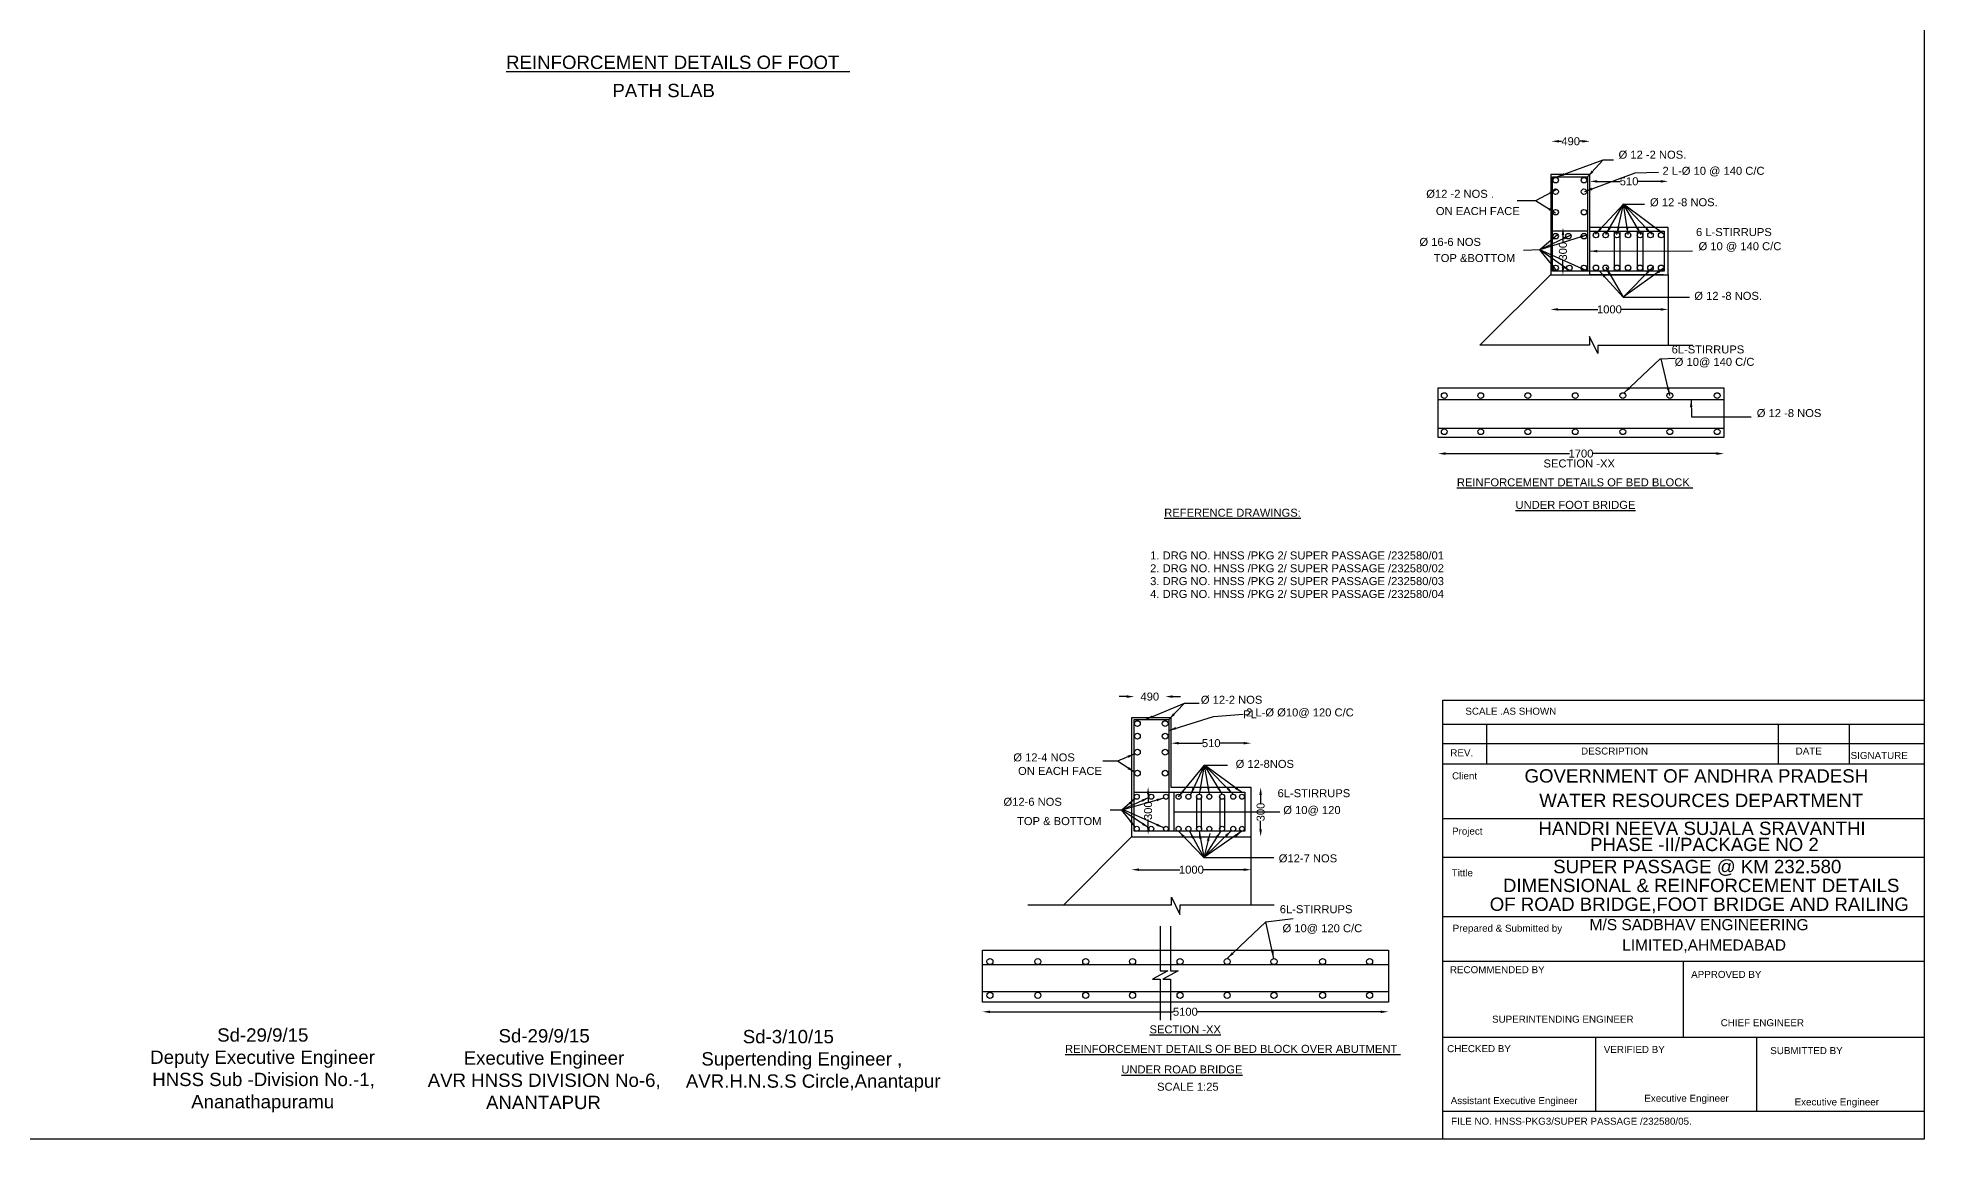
# Model space of a CAD drawing. Header units: millimetres. Extents: x 1695847 to 1734077, y 45592544 to 45618440.
# Drawn here: x 1712857 to 1734077, y 45592544 to 45604942 of the extents above; entities that cross this region are included whole.
import ezdxf

# ---------------------------------------------------------------- set-up
doc = ezdxf.new("R2010")
doc.units = ezdxf.units.MM
doc.header["$MEASUREMENT"] = 0
for name, color, linetype in [('DIMENSION', 7, 'Continuous'), ('DIMENSIONS', 7, 'Continuous'), ('DRAWING', 2, 'Continuous'), ('TEXT', 7, 'Continuous')]:
    doc.layers.add(name, color=color, linetype=linetype)
doc.styles.get("Standard").update_dxf_attribs({"font": 'arial.ttf', "height": 90})
doc.dimstyles.get("Standard").update_dxf_attribs({"dimtxt": 100, "dimasz": 85, "dimexe": 0.18, "dimexo": 0.0625, "dimgap": 0.09, "dimtad": 0, "dimdec": 0, "dimzin": 0, "dimdsep": 46, "dimtxsty": 'Standard', "dimcen": 0.09, "dimse1": 1, "dimse2": 1, "dimadec": 0, "dimazin": 0, "dimtfac": 1, "dimtdec": 0, "dimtofl": 0, "dimtmove": 0, "dimatfit": 3, "dimfxl": 0, "dimtolj": 1, "dimtzin": 0, "dimarcsym": 0})

# ---------------------------------------------------------------- blocks, each defined once
blk = doc.blocks.new('*D54')
at = {"layer": 'Defpoints', "color": 0, "transparency": 16777216}
for p in [(1728609, 45600442), (1731824, 45600442), (1731824, 45600261)]:
    blk.add_point(p, dxfattribs=at)
at = {"layer": 'DIMENSIONS', "color": 0, "lineweight": -2, "transparency": 16777216}
for p, q in [((1728694, 45600261), (1730086, 45600261)), ((1731739, 45600261), (1730346, 45600261))]:
    blk.add_line(p, q, dxfattribs=at)
at = {"layer": 'DIMENSIONS', "color": 0, "transparency": 16777216}
for points in [[(1728694, 45600276), (1728694, 45600247), (1728609, 45600261)], [(1731739, 45600276), (1731739, 45600247), (1731824, 45600261)]]:
    blk.add_solid(points, dxfattribs=at)
at = {"layer": 'DIMENSIONS', "color": 0, "transparency": 16777216, "insert": (1730216, 45600261), "char_height": 90, "attachment_point": 5}
blk.add_mtext('\\A1;1700', dxfattribs=at)
blk = doc.blocks.new('*D55')
at = {"layer": 'Defpoints', "color": 0, "transparency": 16777216}
for p in [(1729874, 45601884), (1729874, 45601876), (1731198, 45601876)]:
    blk.add_point(p, dxfattribs=at)
at = {"layer": 'DIMENSIONS', "color": 0, "lineweight": -2, "transparency": 16777216}
for p, q in [((1729959, 45601884), (1730406, 45601884)), ((1731113, 45601884), (1730666, 45601884))]:
    blk.add_line(p, q, dxfattribs=at)
at = {"layer": 'DIMENSIONS', "color": 0, "transparency": 16777216}
for points in [[(1729959, 45601898), (1729959, 45601870), (1729874, 45601884)], [(1731113, 45601898), (1731113, 45601870), (1731198, 45601884)]]:
    blk.add_solid(points, dxfattribs=at)
at = {"layer": 'DIMENSIONS', "color": 0, "transparency": 16777216, "insert": (1730536, 45601884), "char_height": 90, "attachment_point": 5}
blk.add_mtext('\\A1;1000', dxfattribs=at)
blk = doc.blocks.new('*D56')
at = {"layer": 'Defpoints', "color": 0, "transparency": 16777216}
for p in [(1730316, 45602805), (1730013, 45602273), (1730314, 45602273)]:
    blk.add_point(p, dxfattribs=at)
at = {"layer": 'DIMENSIONS', "color": 0, "lineweight": -2, "transparency": 16777216}
for p, q in [((1730013, 45602720), (1730013, 45602638)), ((1730013, 45602358), (1730013, 45602440))]:
    blk.add_line(p, q, dxfattribs=at)
at = {"layer": 'DIMENSIONS', "color": 0, "transparency": 16777216}
for points in [[(1729999, 45602720), (1730028, 45602720), (1730013, 45602805)], [(1729999, 45602358), (1730028, 45602358), (1730013, 45602273)]]:
    blk.add_solid(points, dxfattribs=at)
at = {"layer": 'DIMENSIONS', "color": 0, "transparency": 16777216, "insert": (1730013, 45602539), "char_height": 90, "attachment_point": 5, "rotation": 90}
blk.add_mtext('\\A1;300', dxfattribs=at)
blk = doc.blocks.new('*D57')
at = {"layer": 'Defpoints', "color": 0, "transparency": 16777216}
for p in [(1729883, 45603776), (1729883, 45603401), (1730316, 45603401)]:
    blk.add_point(p, dxfattribs=at)
at = {"layer": 'DIMENSIONS', "color": 0, "lineweight": -2, "transparency": 16777216}
for p, q in [((1729968, 45603776), (1729998, 45603776)), ((1730231, 45603776), (1730201, 45603776))]:
    blk.add_line(p, q, dxfattribs=at)
at = {"layer": 'DIMENSIONS', "color": 0, "transparency": 16777216}
for points in [[(1729968, 45603790), (1729968, 45603762), (1729883, 45603776)], [(1730231, 45603790), (1730231, 45603762), (1730316, 45603776)]]:
    blk.add_solid(points, dxfattribs=at)
at = {"layer": 'DIMENSIONS', "color": 0, "transparency": 16777216, "insert": (1730100, 45603776), "char_height": 90, "attachment_point": 5}
blk.add_mtext('\\A1;490', dxfattribs=at)
blk = doc.blocks.new('*D58')
at = {"layer": 'Defpoints', "color": 0, "transparency": 16777216}
for p in [(1731198, 45603325), (1730316, 45602805), (1731198, 45602805)]:
    blk.add_point(p, dxfattribs=at)
at = {"layer": 'DIMENSIONS', "color": 0, "lineweight": -2, "transparency": 16777216}
for p, q in [((1730401, 45603325), (1730657, 45603325)), ((1731113, 45603325), (1730856, 45603325))]:
    blk.add_line(p, q, dxfattribs=at)
at = {"layer": 'DIMENSIONS', "color": 0, "transparency": 16777216}
for points in [[(1730401, 45603339), (1730401, 45603311), (1730316, 45603325)], [(1731113, 45603339), (1731113, 45603311), (1731198, 45603325)]]:
    blk.add_solid(points, dxfattribs=at)
at = {"layer": 'DIMENSIONS', "color": 0, "transparency": 16777216, "insert": (1730757, 45603325), "char_height": 90, "attachment_point": 5}
blk.add_mtext('\\A1;510', dxfattribs=at)
blk = doc.blocks.new('*D124')
at = {"layer": 'Defpoints', "color": 0, "transparency": 16777216}
for p in [(1725540, 45597526), (1725192, 45597269), (1725540, 45597255)]:
    blk.add_point(p, dxfattribs=at)
at = {"layer": 'DIMENSIONS', "color": 0, "lineweight": -2, "transparency": 16777216}
for p, q in [((1725107, 45597526), (1725022, 45597526)), ((1725625, 45597526), (1725710, 45597526))]:
    blk.add_line(p, q, dxfattribs=at)
at = {"layer": 'DIMENSIONS', "color": 0, "transparency": 16777216}
for points in [[(1725107, 45597541), (1725107, 45597512), (1725192, 45597526)], [(1725625, 45597541), (1725625, 45597512), (1725540, 45597526)]]:
    blk.add_solid(points, dxfattribs=at)
at = {"layer": 'DIMENSIONS', "color": 0, "transparency": 16777216, "insert": (1725366, 45597526), "char_height": 90, "attachment_point": 5}
blk.add_mtext('\\A1;490', dxfattribs=at)
blk = doc.blocks.new('*D125')
at = {"layer": 'Defpoints', "color": 0, "transparency": 16777216}
for p in [(1726507, 45597002), (1725607, 45596504), (1726507, 45596504)]:
    blk.add_point(p, dxfattribs=at)
at = {"layer": 'DIMENSIONS', "color": 0, "lineweight": -2, "transparency": 16777216}
for p, q in [((1725692, 45597002), (1725957, 45597002)), ((1726422, 45597002), (1726156, 45597002))]:
    blk.add_line(p, q, dxfattribs=at)
at = {"layer": 'DIMENSIONS', "color": 0, "transparency": 16777216}
for points in [[(1725692, 45597016), (1725692, 45596988), (1725607, 45597002)], [(1726422, 45597016), (1726422, 45596988), (1726507, 45597002)]]:
    blk.add_solid(points, dxfattribs=at)
at = {"layer": 'DIMENSIONS', "color": 0, "transparency": 16777216, "insert": (1726057, 45597002), "char_height": 90, "attachment_point": 5}
blk.add_mtext('\\A1;510', dxfattribs=at)
blk = doc.blocks.new('*D126')
at = {"layer": 'Defpoints', "color": 0, "transparency": 16777216}
for p in [(1726507, 45596504), (1726507, 45595949), (1726613, 45595949)]:
    blk.add_point(p, dxfattribs=at)
at = {"layer": 'DIMENSIONS', "color": 0, "lineweight": -2, "transparency": 16777216}
for p, q in [((1726613, 45596419), (1726613, 45596326)), ((1726613, 45596034), (1726613, 45596127))]:
    blk.add_line(p, q, dxfattribs=at)
at = {"layer": 'DIMENSIONS', "color": 0, "transparency": 16777216}
for points in [[(1726598, 45596419), (1726627, 45596419), (1726613, 45596504)], [(1726598, 45596034), (1726627, 45596034), (1726613, 45595949)]]:
    blk.add_solid(points, dxfattribs=at)
at = {"layer": 'DIMENSIONS', "color": 0, "transparency": 16777216, "insert": (1726613, 45596227), "char_height": 90, "attachment_point": 5, "rotation": 90}
blk.add_mtext('\\A1;300', dxfattribs=at)
blk = doc.blocks.new('*D127')
at = {"layer": 'Defpoints', "color": 0, "transparency": 16777216}
for p in [(1725161, 45595949), (1726507, 45595949), (1726507, 45595578)]:
    blk.add_point(p, dxfattribs=at)
at = {"layer": 'DIMENSIONS', "color": 0, "lineweight": -2, "transparency": 16777216}
for p, q in [((1725246, 45595578), (1725704, 45595578)), ((1726422, 45595578), (1725964, 45595578))]:
    blk.add_line(p, q, dxfattribs=at)
at = {"layer": 'DIMENSIONS', "color": 0, "transparency": 16777216}
for points in [[(1725246, 45595593), (1725246, 45595564), (1725161, 45595578)], [(1726422, 45595593), (1726422, 45595564), (1726507, 45595578)]]:
    blk.add_solid(points, dxfattribs=at)
at = {"layer": 'DIMENSIONS', "color": 0, "transparency": 16777216, "insert": (1725834, 45595578), "char_height": 90, "attachment_point": 5}
blk.add_mtext('\\A1;1000', dxfattribs=at)
blk = doc.blocks.new('*D128')
at = {"layer": 'Defpoints', "color": 0, "transparency": 16777216}
for p in [(1723484, 45594089), (1728049, 45594089), (1728049, 45593979)]:
    blk.add_point(p, dxfattribs=at)
at = {"layer": 'DIMENSIONS', "color": 0, "lineweight": -2, "transparency": 16777216}
for p, q in [((1723569, 45593979), (1725632, 45593979)), ((1727964, 45593979), (1725901, 45593979))]:
    blk.add_line(p, q, dxfattribs=at)
at = {"layer": 'DIMENSIONS', "color": 0, "transparency": 16777216}
for points in [[(1723569, 45593993), (1723569, 45593965), (1723484, 45593979)], [(1727964, 45593993), (1727964, 45593965), (1728049, 45593979)]]:
    blk.add_solid(points, dxfattribs=at)
at = {"layer": 'DIMENSIONS', "color": 0, "transparency": 16777216, "insert": (1725766, 45593979), "char_height": 90, "attachment_point": 5}
blk.add_mtext('\\A1;5100', dxfattribs=at)
blk = doc.blocks.new('*D129')
at = {"layer": 'Defpoints', "color": 0, "transparency": 16777216}
for p in [(1725334, 45596510), (1725334, 45595974), (1725347, 45595974)]:
    blk.add_point(p, dxfattribs=at)
at = {"layer": 'DIMENSIONS', "color": 0, "lineweight": -2, "transparency": 16777216}
for p, q in [((1725347, 45596425), (1725347, 45596341)), ((1725347, 45596059), (1725347, 45596142))]:
    blk.add_line(p, q, dxfattribs=at)
at = {"layer": 'DIMENSIONS', "color": 0, "transparency": 16777216}
for points in [[(1725333, 45596425), (1725361, 45596425), (1725347, 45596510)], [(1725333, 45596059), (1725361, 45596059), (1725347, 45595974)]]:
    blk.add_solid(points, dxfattribs=at)
at = {"layer": 'DIMENSIONS', "color": 0, "transparency": 16777216, "insert": (1725347, 45596242), "char_height": 90, "attachment_point": 5, "rotation": 90}
blk.add_mtext('\\A1;300', dxfattribs=at)

msp = doc.modelspace()

# ---------------------------------------------------------------- linework, layer by layer
at = {"layer": 'DIMENSION', "color": 0}
msp.add_lwpolyline([(1734077.4, 45592544.1), (1728663.6, 45592544.1), (1728663.6, 45597485.5), (1734077.4, 45597485.5)], close=True, dxfattribs=at)
for points in [[(1734077.4, 45597211.8), (1728663.6, 45597211.8)], [(1729152.8, 45597211.8), (1729152.8, 45596767.7)], [(1732433.3, 45597211.8), (1732433.3, 45596767.7)], [(1733233.1, 45597211.8), (1733233.1, 45596767.7)], [(1734077.4, 45596995.5), (1728663.6, 45596995.5)], [(1734077.4, 45596767.7), (1728663.6, 45596767.7)], [(1734077.4, 45596151.7), (1728663.6, 45596151.7)], [(1734077.4, 45595715.4), (1728663.6, 45595715.4)], [(1734077.4, 45595047.4), (1728663.6, 45595047.4)], [(1734077.4, 45594546.8), (1728663.6, 45594546.8)], [(1731370.5, 45593689.6), (1731370.5, 45594546.8)], [(1734077.4, 45593689.6), (1728663.6, 45593689.6)], [(1730384.1, 45592856.8), (1730384.1, 45593689.6)], [(1732194.5, 45592856.8), (1732194.5, 45593689.6)], [(1734077.4, 45592856.8), (1728663.6, 45592856.8)]]:
    msp.add_lwpolyline(points, dxfattribs=at)
at = {"layer": 'DIMENSIONS'}
for points in [[(1734077.4, 45592544.1), (1695846.7, 45592544.1), (1695846.7, 45618439.9), (1734077.4, 45618439.9)], [(1726434.1, 45596010.4), (1725191.9, 45596010.4), (1725191.9, 45596449.7), (1726434.1, 45596449.7)], [(1723483.7, 45594673.4), (1728049.3, 45594673.4), (1728049.3, 45594089.1), (1723483.7, 45594089.1)]]:
    msp.add_lwpolyline(points, close=True, dxfattribs=at)
for points in [[(1730589.1, 45602764.3), (1730589.1, 45602313.9)], [(1730652.5, 45602764.3), (1730652.5, 45602313.9)], [(1730848.3, 45602764.3), (1730848.3, 45602313.9)], [(1730911.8, 45602764.3), (1730911.8, 45602313.9)], [(1726506.9, 45595183.1), (1726506.9, 45596504), (1725606.6, 45596504), (1725606.6, 45597286), (1725160.9, 45597286), (1725160.9, 45595949.5), (1724400.8, 45595183.1)], [(1725191.9, 45596449.7), (1725191.9, 45597269.2), (1725579.1, 45597269.2), (1725579.1, 45596449.7), (1725579.1, 45596010.4)], [(1725641.2, 45596010.4), (1725641.2, 45596449.7)], [(1725892.4, 45596399.5), (1725892.4, 45596038.5)], [(1725948.6, 45596038.5), (1725948.2, 45596394.9)], [(1726152.9, 45596399.5), (1726152.9, 45596038.5)], [(1726209.1, 45596038.5), (1726208.8, 45596394.9)], [(1725641.2, 45596230), (1726829.2, 45596230)], [(1725160.9, 45595949.5), (1726506.9, 45595949.5)], [(1723992.8, 45595183.1), (1725611.2, 45595183.1), (1725611.2, 45595269.7), (1725705.1, 45595075.7), (1725705.9, 45595183.1), (1726764.1, 45595183.1)], [(1725481.7, 45594942), (1725481.7, 45594440.9), (1725567.8, 45594440.9), (1725398.1, 45594347.7), (1725481.7, 45594347.7), (1725481.7, 45593883.5)], [(1725597.5, 45594942), (1725597.5, 45594440.9), (1725683.5, 45594440.9), (1725513.9, 45594347.7), (1725597.5, 45594347.7), (1725597.5, 45593883.5)], [(1723483.7, 45594511.8), (1728049.3, 45594511.8)], [(1728049.3, 45594204.7), (1723483.7, 45594204.7)]]:
    msp.add_lwpolyline(points, dxfattribs=at)
for centre, radius in [((1729931, 45603337.9), 30.6), ((1730249.5, 45603337.9), 30.6), ((1729931, 45603209.1), 30.6), ((1730249.5, 45603209.1), 30.6), ((1729931, 45602977.6), 30.6), ((1730249.5, 45602977.6), 30.6), ((1729931, 45602708.3), 30.6), ((1730073.3, 45602708.3), 30.6), ((1730249.5, 45602708.3), 30.6), ((1730384.3, 45602719.7), 30.6), ((1730493.3, 45602719.7), 30.6), ((1730620.8, 45602719.7), 30.6), ((1730746, 45602719.7), 30.6), ((1730880, 45602719.7), 30.6), ((1730998, 45602719.7), 30.6), ((1731117.9, 45602719.7), 30.6), ((1729931, 45602350.9), 30.6), ((1730086.5, 45602350.9), 30.6), ((1730249.5, 45602350.9), 30.6), ((1730384.3, 45602352.7), 30.6), ((1730493.3, 45602352.7), 30.6), ((1730620.8, 45602352.7), 30.6), ((1730746, 45602352.7), 30.6), ((1730880, 45602352.7), 30.6), ((1730998, 45602352.7), 30.6), ((1731117.9, 45602352.7), 30.6), ((1725226.2, 45597222.8), 32.6), ((1725539, 45597222.8), 32.6), ((1725226.2, 45597080.8), 32.6), ((1725539, 45597080.8), 32.6), ((1725226.2, 45596900.3), 32.6), ((1725539, 45596900.3), 32.6), ((1725226.2, 45596664.6), 32.6), ((1725539, 45596664.6), 32.6), ((1725219.7, 45596399.5), 28.1), ((1725382.9, 45596399.5), 28.1), ((1725548.5, 45596399.5), 28.1), ((1725690.1, 45596399.5), 28.1), ((1725800.5, 45596399.5), 28.1), ((1725920.5, 45596399.5), 28.1), ((1726035.7, 45596399.5), 28.1), ((1726179.7, 45596399.5), 28.1), ((1726304.5, 45596399.5), 28.1), ((1726402.9, 45596399.5), 28.1), ((1725219.7, 45596038.5), 28.1), ((1725382.9, 45596038.5), 28.1), ((1725548.5, 45596038.5), 28.1), ((1725690.1, 45596038.5), 28.1), ((1725800.5, 45596038.5), 28.1), ((1725920.5, 45596038.5), 28.1), ((1726035.7, 45596038.5), 28.1), ((1726179.7, 45596038.5), 28.1), ((1726304.5, 45596038.5), 28.1), ((1726402.9, 45596038.5), 28.1), ((1723567.4, 45594544.9), 34.4), ((1724106.6, 45594544.9), 34.4), ((1724645.8, 45594544.9), 34.4), ((1725171.6, 45594544.9), 34.4), ((1725707, 45594544.9), 34.4), ((1726236.3, 45594544.9), 34.4), ((1726762.5, 45594544.9), 34.4), ((1727308.9, 45594544.9), 34.4), ((1727838.1, 45594544.9), 34.4), ((1723567.4, 45594164.7), 34.4), ((1724106.6, 45594164.7), 34.4), ((1724645.8, 45594164.7), 34.4), ((1725171.6, 45594164.7), 34.4), ((1725707, 45594164.7), 34.4), ((1726236.3, 45594164.7), 34.4), ((1726762.5, 45594164.7), 34.4), ((1727308.9, 45594164.7), 34.4), ((1727838.1, 45594164.7), 34.4)]:
    msp.add_circle(centre, radius, dxfattribs=at)
at = {"layer": 'DRAWING'}
for points in [[(1731197.9, 45602273.2), (1731197.9, 45602804.9), (1730315.7, 45602804.9), (1730315.7, 45603401), (1729883.3, 45603401), (1729876.2, 45603401), (1729876.2, 45602273.2)], [(1730315.6, 45602764.3), (1731151.6, 45602764.3), (1731151.6, 45602313.9), (1729895.4, 45602313.9), (1729895.4, 45603374.9), (1730289.3, 45603374.9), (1730289.3, 45602313.9)], [(1729876.2, 45602273.2), (1731142.8, 45602273.2), (1730314.4, 45602273.2), (1730315.7, 45602804.9)], [(1730289.3, 45602764.3), (1729895.4, 45602764.3)], [(1731472.4, 45601479.4), (1730404.5, 45601479.4), (1730404.5, 45601388.6), (1730311, 45601578.6), (1730311, 45601479.9), (1729077.5, 45601479.9), (1729871.3, 45602273.2), (1731197.9, 45602273.2), (1731197.9, 45601479.4)], [(1728608.9, 45600871), (1731823.7, 45600871)], [(1728608.9, 45600547.3), (1731823.7, 45600547.3)]]:
    msp.add_lwpolyline(points, dxfattribs=at)
msp.add_lwpolyline([(1728608.9, 45601001.8), (1731823.7, 45601001.8), (1731823.7, 45600442.2), (1728608.9, 45600442.2)], close=True, dxfattribs=at)
for centre in [(1728678.3, 45600914.2), (1729088.7, 45600914.2), (1729618.1, 45600914.2), (1730151.8, 45600914.2), (1730686.8, 45600914.2), (1731215.2, 45600914.2), (1731748.2, 45600914.2), (1728678.3, 45600507.3), (1729088.7, 45600507.3), (1729618.1, 45600507.3), (1730151.8, 45600507.3), (1730686.8, 45600507.3), (1731215.2, 45600507.3), (1731748.2, 45600507.3)]:
    msp.add_circle(centre, 32.6, dxfattribs=at)

# ---------------------------------------------------------------- texts
at = {"layer": 'DIMENSION', "color": 0, "char_height": 150, "attachment_point": 1}
for s, insert, width in [('\\pi910.49;Sd-29/9/15 \\P\\pi157.01;Deputy Executive Engineer  \\P\\pi180.03;HNSS Sub -Division No.-1, \\P\\pi617.86;Ananathapuramu ', (1713965.6, 45593793), 2828.418), ('\\pi818.89;Sd-29/9/15 \\P\\pi426.7;Executive Engineer          \\P\\pi21.926;AVR HNSS DIVISION No-6,          \\P\\pi677.74;ANANTAPUR ', (1717221.9, 45593783.8), 2645.216), ('           Sd-3/10/15 \\P   Supertending Engineer , AVR.H.N.S.S Circle,Anantapur ', (1720147.3, 45593774.5), 3067.398)]:
    msp.add_mtext(s, dxfattribs=dict(at, insert=insert, width=width))
at = {"layer": 'DIMENSIONS'}
for s, p in [('%%UREFERENCE DRAWINGS:', (1725528.3, 45599550.8)), ('1. DRG NO. HNSS /PKG 2/ SUPER PASSAGE /232580/01', (1725370, 45599070.2)), ('2. DRG NO. HNSS /PKG 2/ SUPER PASSAGE /232580/02', (1725370, 45598925.7)), ('4. DRG NO. HNSS /PKG 2/ SUPER PASSAGE /232580/04', (1725370, 45598636.5)), ('3. DRG NO. HNSS /PKG 2/ SUPER PASSAGE /232580/03', (1725370, 45598781.1)), ('Ø 12-2 NOS', (1725940.2, 45597445.8)), ('2 L-Ø Ø10@ 120 C/C', (1726449.4, 45597303.4)), ('Ø 12-4 NOS ', (1723830.8, 45596797.2)), ('Ø 12-8NOS ', (1726331.3, 45596723.8)), ('ON EACH FACE', (1723884.2, 45596644.7)), ('Ø12-6 NOS', (1723720.1, 45596297.6)), ('6L-STIRRUPS', (1726803, 45596394.2)), ('TOP & BOTTOM ', (1723872.8, 45596080.2)), ('Ø 10@ 120', (1726867.4, 45596204.5)), ('Ø12-7 NOS', (1726816.5, 45595661)), ('6L-STIRRUPS', (1726828, 45595088.6)), ('Ø 10@ 120 C/C', (1726859, 45594874.3)), ('%%USECTION -XX', (1725362.9, 45593736.1)), ('%%UREINFORCEMENT DETAILS OF BED BLOCK OVER ABUTMENT ', (1724412.3, 45593516.8)), ('%%UUNDER ROAD BRIDGE', (1725046, 45593285.4)), ('SCALE 1:25', (1725448.2, 45593090.6))]:
    msp.add_text(s, height=90, dxfattribs=at).set_placement(p)
at = {"layer": 'DIMENSIONS', "char_height": 90, "attachment_point": 1}
for s, insert in [('\\A1;', (1725757.5, 45597497)), ('\\A1;PL ', (1726416.5, 45597371.9)), ('\\A1;', (1726978.2, 45595074.2))]:
    msp.add_mtext(s, dxfattribs=dict(at, insert=insert))
at = {"layer": 'TEXT'}
for s, height, p in [('%%UREINFORCEMENT DETAILS OF FOOT  ', 150, (1718125.6, 45604590.1)), ('PATH SLAB', 150, (1719321.2, 45604272.7)), ('Ø 12 -2 NOS.', 90, (1730638.8, 45603580.2)), ('2 L-Ø 10 @ 140 C/C', 90, (1731133, 45603398.6)), ('Ø12 -2 NOS .', 90, (1728475.5, 45603140.1)), ('ON EACH FACE', 90, (1728583.9, 45602945.8)), ('Ø 12 -8 NOS.', 90, (1730992.7, 45603045.1)), ('6 L-STIRRUPS ', 90, (1731509.8, 45602709.5)), ('Ø 16-6 NOS ', 90, (1728399, 45602598.6)), ('Ø 10 @ 140 C/C', 90, (1731538.5, 45602550.2)), ('TOP &BOTTOM', 90, (1728561.6, 45602417.1)), ('Ø 12 -8 NOS.', 90, (1731490.6, 45601991.6)), ('6L-STIRRUPS ', 90, (1731235.4, 45601388.7)), ('Ø 10@ 140 C/C', 90, (1731270.5, 45601248.5)), ('Ø 12 -8 NOS', 90, (1732193.4, 45600672.4)), ('SECTION -XX', 90, (1729794.6, 45600105.2)), ('%%UREINFORCEMENT DETAILS OF BED BLOCK ', 90, (1728820.3, 45599892.9)), ('%%UUNDER FOOT BRIDGE', 90, (1729480, 45599639.3))]:
    msp.add_text(s, height=height, dxfattribs=at).set_placement(p)
at = {"layer": 'TEXT', "color": 0}
for s, height, p in [('SCALE .AS SHOWN ', 78.886, (1728915.8, 45597322.4)), ('REV.', 78.89, (1728746.3, 45596854.4)), ('DESCRIPTION ', 78.886, (1730216.9, 45596874.3)), ('DATE ', 78.89, (1732631, 45596874.2)), ('SIGNATURE ', 78.89, (1733249.1, 45596824.4)), ('Client ', 78.89, (1728765.5, 45596595.3)), ('GOVERNMENT OF ANDHRA PRADESH ', 150, (1729580.9, 45596558.7)), ('WATER RESOURCES DEPARTMENT ', 150, (1729746.3, 45596283.3)), ('Project ', 78.89, (1728765.7, 45595972.6)), ('HANDRI NEEVA SUJALA SRAVANTHI', 150, (1729738.5, 45595968.6)), ('PHASE -II/PACKAGE NO 2', 150, (1730317.4, 45595787.7)), ('Tittle ', 78.89, (1728761.8, 45595503.1)), ('SUPER PASSAGE @ KM 232.580', 150, (1729903.9, 45595538.5)), ('DIMENSIONAL & REINFORCEMENT DETAILS ', 150, (1729338.7, 45595326.7)), ('OF ROAD BRIDGE,FOOT BRIDGE AND RAILING', 150, (1729189.6, 45595115.2)), ('Prepared & Submitted by ', 78.886, (1728773, 45594880)), ('M/S SADBHAV ENGINEERING ', 125, (1730312.1, 45594897.4)), (' LIMITED,AHMEDABAD ', 125, (1730630.3, 45594667.9)), ('RECOMMENDED BY ', 78.886, (1728742, 45594413.5)), ('APPROVED BY ', 78.886, (1731455.6, 45594360.5)), ('SUPERINTENDING ENGINEER ', 78.886, (1729215.7, 45593856.4)), ('CHIEF ENGINEER ', 78.886, (1731787.6, 45593816.6)), ('CHECKED BY ', 78.886, (1728711, 45593524.7)), ('VERIFIED BY ', 78.886, (1730472.9, 45593515.9)), ('SUBMITTED BY ', 78.886, (1732345.4, 45593502.6)), ('Assistant Executive Engineer  ', 78.886, (1728750.7, 45592940)), ('Executive Engineer', 78.886, (1730928.6, 45592966.5)), ('Executive Engineer', 78.886, (1732618.7, 45592925)), ('FILE NO. HNSS-PKG3/SUPER PASSAGE /232580/05.', 78.886, (1728755, 45592707.8))]:
    msp.add_text(s, height=height, dxfattribs=at).set_placement(p)

# ---------------------------------------------------------------- dimensions: what is measured, and where the dimension line sits
at = {"layer": 'DIMENSIONS'}
for base, p1, p2, text, picture, middle in [((1729883.3, 45603776), (1730315.7, 45603401), (1729883.3, 45603401), '490', '*D57', (1730099.5, 45603776)), ((1731197.9, 45603324.9), (1730315.7, 45602804.9), (1731197.9, 45602804.9), '510', '*D58', (1730756.8, 45603324.9)), ((1729874.3, 45601883.7), (1731197.9, 45601876.3), (1729874.3, 45601875.5), '1000', '*D55', (1730536.1, 45601883.7)), ((1731823.7, 45600261.4), (1728608.9, 45600442.2), (1731823.7, 45600442.2), '1700', '*D54', (1730216.3, 45600261.4)), ((1725540.3, 45597526.4), (1725191.9, 45597269.2), (1725540.3, 45597255.4), '490', '*D124', (1725366.1, 45597526.4)), ((1726506.9, 45597002.1), (1725606.6, 45596504), (1726506.9, 45596504), '510', '*D125', (1726056.7, 45597002.1)), ((1726506.9, 45595578.4), (1725160.9, 45595949.5), (1726506.9, 45595949.5), '1000', '*D127', (1725833.9, 45595578.4)), ((1728049.3, 45593979.2), (1723483.7, 45594089.1), (1728049.3, 45594089.1), '5100', '*D128', (1725766.5, 45593979.2))]:
    dim = msp.add_linear_dim(base=base, p1=p1, p2=p2, text=text, dimstyle='Standard', dxfattribs=at)
    dim.commit()
    dim.dimension.update_dxf_attribs({"geometry": picture, "text_midpoint": middle})
for base, p1, p2, picture, middle in [((1730013.3, 45602273.2), (1730315.7, 45602804.9), (1730314.4, 45602273.2), '*D56', (1730013.3, 45602539)), ((1725347, 45595973.7), (1725333.9, 45596509.8), (1725333.9, 45595973.7), '*D129', (1725347, 45596241.7)), ((1726612.7, 45595949.5), (1726506.9, 45596504), (1726506.9, 45595949.5), '*D126', (1726612.7, 45596226.8))]:
    dim = msp.add_linear_dim(base=base, p1=p1, p2=p2, angle=90, text='300', dimstyle='Standard', dxfattribs=at)
    dim.commit()
    dim.dimension.update_dxf_attribs({"geometry": picture, "text_midpoint": middle})

# ---------------------------------------------------------------- leaders
for points in [[(1729944.8, 45603374.9), (1730465.7, 45603568.2), (1730581.4, 45603568.2)], [(1730259.6, 45603209.8), (1730824.5, 45603422.5), (1731088.4, 45603427.1)], [(1730289.3, 45603374.9), (1730465.7, 45603568.2)], [(1729944.6, 45603234.7), (1729706.2, 45603105.2), (1729497.8, 45603105.2)], [(1729930.7, 45602968.8), (1729706.2, 45603105.2)], [(1730380.2, 45602732.4), (1730695, 45603067.7), (1730931.1, 45603067.7)], [(1730495.9, 45602727.8), (1730695, 45603067.7)], [(1730620.9, 45602727.8), (1730695, 45603067.7)], [(1730745.9, 45602727.8), (1730695, 45603067.7)], [(1730891.8, 45602727.8), (1730695, 45603067.7)], [(1731012.2, 45602730.1), (1730695, 45603067.7)], [(1731151.6, 45602727.8), (1730695, 45603067.7)], [(1729951.9, 45602724.8), (1729752.8, 45602553.7), (1729570, 45602546.7)], [(1730289.3, 45602724.8), (1729752.8, 45602553.7)], [(1730102.4, 45602720.1), (1729752.8, 45602553.7)], [(1730289.3, 45602313.9), (1729752.8, 45602553.7)], [(1730095.4, 45602313.9), (1729752.8, 45602553.7)], [(1729947.3, 45602313.9), (1729752.8, 45602553.7)], [(1730315.1, 45602539), (1731470.2, 45602542)], [(1730424.3, 45602313.9), (1730690.5, 45602023), (1731435.8, 45602020.7)], [(1730493.7, 45602358.3), (1730690.5, 45602023)], [(1731019.2, 45602356), (1730690.5, 45602023)], [(1731151.6, 45602351.3), (1730690.5, 45602023)], [(1730700.9, 45600943.6), (1731105.1, 45601328.6), (1731274.8, 45601333.9)], [(1731215.2, 45600914.2), (1731118.4, 45601329)], [(1731454.3, 45600871), (1731458.6, 45600676.6), (1732132.1, 45600676.6)], [(1725317.7, 45597269.2), (1725757.4, 45597452), (1725922.3, 45597452)], [(1725579.1, 45597269.2), (1725757.4, 45597452)], [(1725199, 45596882.3), (1725002.8, 45596801.1), (1724838.2, 45596801.1)], [(1725195.5, 45596675.4), (1725002.8, 45596801.1)], [(1725690.1, 45596399.5), (1725980, 45596756), (1726238.2, 45596756)], [(1725822.3, 45596417.3), (1725980, 45596756)], [(1725925.1, 45596427.3), (1725980, 45596756)], [(1726035.7, 45596427.6), (1725980, 45596756)], [(1726179.7, 45596427.6), (1725980, 45596756)], [(1726304.5, 45596427.6), (1725980, 45596756)], [(1726398.1, 45596449.7), (1725980, 45596756)], [(1725201.5, 45596378.1), (1725051.1, 45596247), (1724921.2, 45596247)], [(1725356.2, 45596390.7), (1725051.1, 45596247)], [(1725524.7, 45596384.6), (1725051.1, 45596247)], [(1725356.6, 45596048.5), (1725051.1, 45596247)], [(1725202, 45596060.4), (1725051.1, 45596247)], [(1725522.6, 45596049.4), (1725069.1, 45596252.3)], [(1725690.1, 45596010.4), (1725972.8, 45595714.3), (1726761.3, 45595714.3)], [(1725813, 45596010.4), (1725972.8, 45595714.3)], [(1725920.5, 45596010.4), (1725972.8, 45595714.3)], [(1726284.4, 45596018.9), (1725972.8, 45595714.3)], [(1726164.6, 45596014.8), (1725972.8, 45595714.3)], [(1726402.9, 45596010.4), (1725972.8, 45595714.3)], [(1726040.9, 45595985.7), (1725972.8, 45595714.3)], [(1726236.3, 45594579.3), (1726669.8, 45594989.7), (1726978.1, 45595029.2)], [(1726762.5, 45594579.3), (1726669.8, 45594989.7)]]:
    msp.add_leader(points, dimstyle='Standard', override={"dimgap": 0.09, "dimtad": 0}, dxfattribs=at)
at = {"layer": 'DIMENSIONS', "annotation_type": 0, "has_hookline": 1, "hookline_direction": 0, "text_width": 139.6}
msp.add_leader([(1725579.1, 45597145.4), (1726083.8, 45597303.9), (1726416.4, 45597326.9)], dimstyle='Standard', override={"dimgap": 0.09, "dimtad": 0}, dxfattribs=at)

doc.saveas('drawing.dxf')
